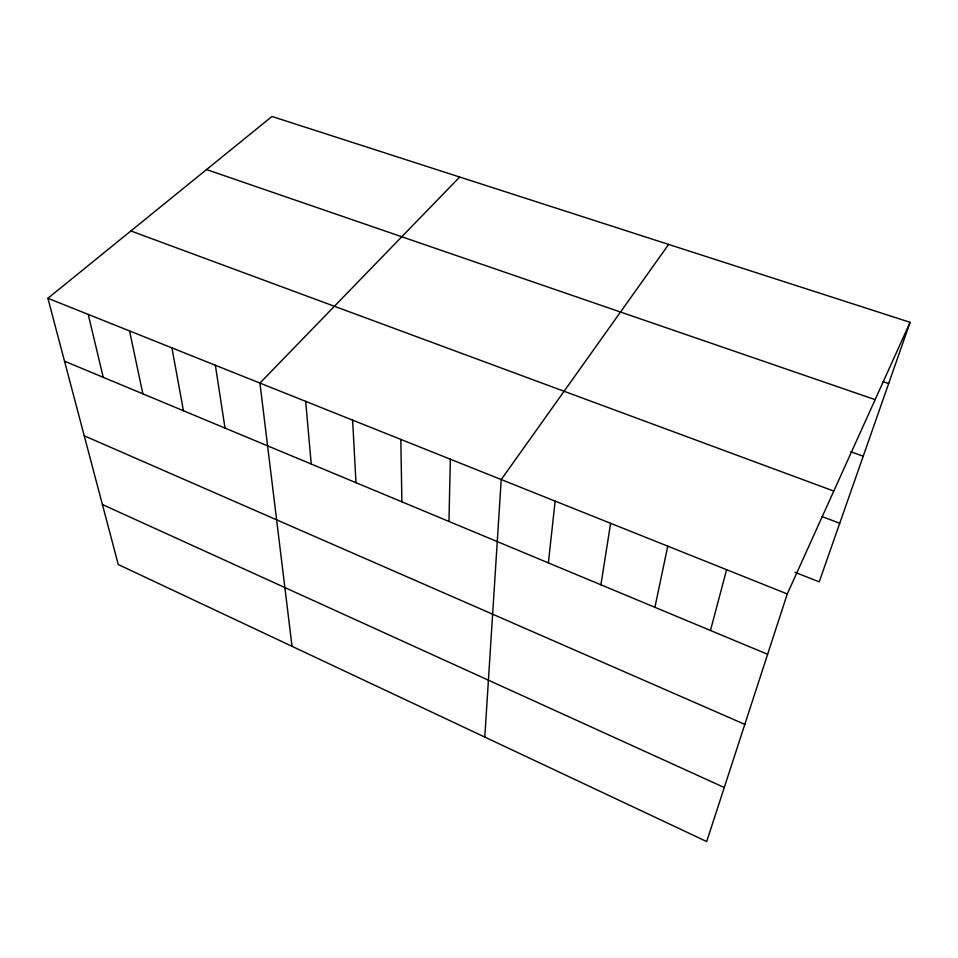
<?xml version="1.0" encoding="UTF-8"?>
<svg xmlns="http://www.w3.org/2000/svg" width="958" height="958" viewBox="0 0 958 958"><rect width="100%" height="100%" fill="white"/><g stroke="black" fill="none" stroke-linecap="round" stroke-linejoin="round"><path stroke-width="1.44" d="M448.955 521.451L450.344 459.217M484.784 737.061L501.226 479.563L668.636 244.422M548.371 562.897L555.137 501.118M600.906 584.799L610.617 523.308M654.913 607.312L667.75 546.156M710.465 630.472L726.607 569.687M910.1 322.319L787.272 593.948L706.681 841.531L118.253 564.513L47.9 298.285L271.976 116.469L910.1 322.319L819.222 581.841L794.972 572.297M459.696 177.026L259.941 383.08L292.034 646.327M883.156 381.667L888.665 383.535M206.533 169.566L875.133 399.642M850.848 451.793L863.206 456.224M130.875 230.95L833.783 491.071M821.832 516.506L839.735 523.26M47.9 298.285L787.272 593.948M64.521 361.178L767.621 654.302M84.244 435.782L744.821 724.38M102.398 504.519L724.272 787.512M88.232 314.416L103.236 377.32M129.558 330.941L142.862 393.834M171.925 347.886L183.445 410.754M215.37 365.249L225.01 428.082M305.674 401.366L311.242 464.031M352.616 420.131L355.993 482.688M400.827 439.411L401.881 501.824"/></g></svg>
